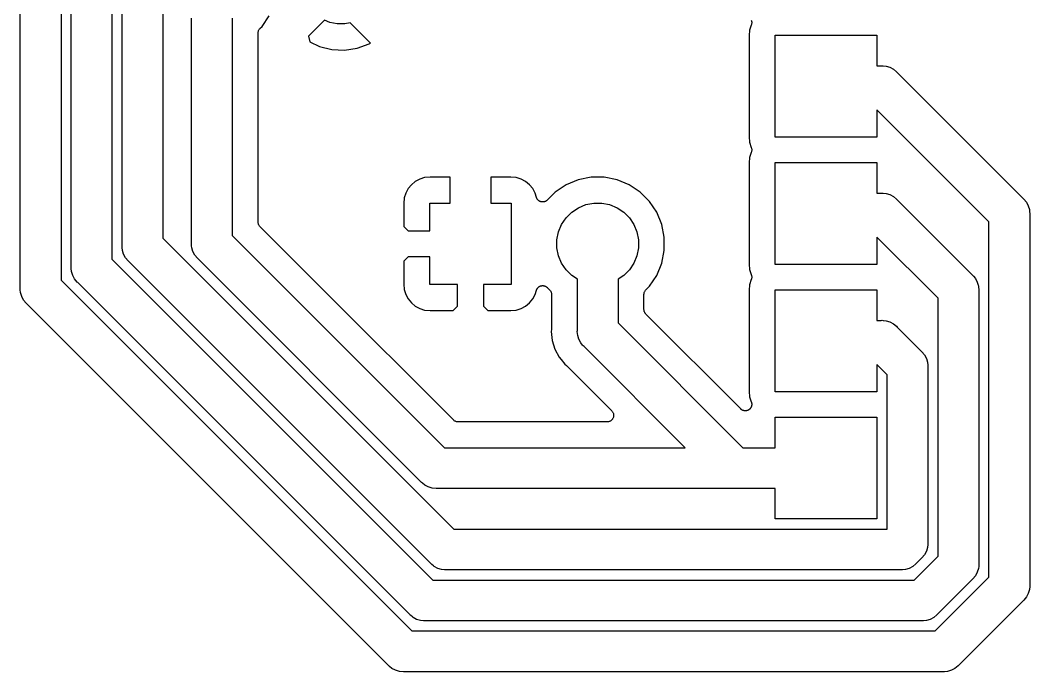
# Model space of a CAD drawing. Extents: x 115.6 to 135.4, y -84.6 to -59.1.
# Drawn here: x 115.62 to 135.45, y -84.61 to -71.81 of the extents above; entities that cross this region are included whole.
import ezdxf

# ---------------------------------------------------------------- set-up
doc = ezdxf.new("R2010")
doc.units = 0
doc.header["$MEASUREMENT"] = 0
doc.layers.add('BLACK', color=7, linetype='CONTINUOUS')

msp = doc.modelspace()

# ---------------------------------------------------------------- linework, layer by layer
at = {"layer": 'BLACK', "linetype": 'CONTINUOUS'}
for p, q in [((115.618, -77.061), (115.618, -66.8817)), ((116.418, -67.0277), (116.418, -76.915)), ((116.618, -76.6468), (116.618, -68.4217)), ((117.418, -68.5677), (117.418, -76.5008)), ((117.618, -76.2326), (117.618, -69.9617)), ((118.418, -70.1077), (118.418, -76.0865)), ((118.98, -76.1804), (118.98, -71.7692)), ((119.78, -71.7692), (119.78, -76.0343)), ((120.366, -71.9296), (120.505, -71.7216)), ((120.31, -71.9889), (120.318, -71.9799)), ((120.318, -71.9799), (120.325, -71.9709)), ((120.325, -71.9709), (120.366, -71.9296)), ((121.591, -71.8084), (121.276, -72.1229)), ((121.698, -71.8527), (121.591, -71.8084)), ((121.845, -71.882), (121.698, -71.8527)), ((121.995, -71.882), (121.845, -71.882)), ((122.096, -71.8619), (121.995, -71.882)), ((122.494, -72.2593), (122.096, -71.8619)), ((129.975, -71.9041), (129.944, -72.0054)), ((129.98, -71.8931), (129.975, -71.904)), ((129.975, -71.904), (129.975, -71.9041)), ((129.976, -71.8077), (129.98, -71.8186)), ((129.98, -71.8186), (129.98, -71.8192)), ((129.98, -71.8192), (129.981, -71.8197)), ((129.982, -71.8804), (129.98, -71.892)), ((129.98, -71.892), (129.98, -71.8925)), ((129.98, -71.8925), (129.98, -71.8931)), ((129.981, -71.8197), (129.983, -71.8313)), ((129.985, -71.8689), (129.982, -71.8804)), ((129.983, -71.8313), (129.985, -71.8429)), ((129.985, -71.8429), (129.985, -71.8435)), ((129.985, -71.8435), (129.985, -71.8441)), ((129.985, -71.8441), (129.985, -71.8559)), ((129.985, -71.8559), (129.985, -71.8677)), ((129.985, -71.8677), (129.985, -71.8683)), ((129.985, -71.8683), (129.985, -71.8689)), ((120.288, -72.0589), (120.289, -72.0472)), ((120.288, -72.0602), (120.288, -72.0589)), ((120.288, -72.0602), (120.288, -72.0602)), ((120.288, -72.0602), (120.288, -72.0602)), ((120.288, -72.0607), (120.288, -72.0602)), ((120.288, -75.7713), (120.288, -72.0607)), ((120.289, -72.0472), (120.291, -72.0356)), ((120.291, -72.0343), (120.294, -72.023)), ((120.291, -72.0349), (120.291, -72.0343)), ((120.291, -72.0356), (120.291, -72.0349)), ((120.294, -72.023), (120.298, -72.0118)), ((120.298, -72.0106), (120.304, -72.0003)), ((120.298, -72.0113), (120.298, -72.0106)), ((120.298, -72.0118), (120.298, -72.0113)), ((120.304, -72.0003), (120.309, -71.99)), ((120.309, -71.99), (120.31, -71.9895)), ((120.31, -71.9895), (120.31, -71.9889)), ((121.276, -72.1229), (121.308, -72.2355)), ((129.944, -72.0054), (129.934, -72.1112)), ((129.934, -72.1112), (129.934, -74.0988)), ((130.445, -74.105), (130.445, -72.105)), ((130.445, -72.105), (132.445, -72.105)), ((132.445, -72.105), (132.445, -72.705)), ((121.308, -72.2355), (121.493, -72.3225)), ((121.493, -72.3225), (121.736, -72.3827)), ((121.736, -72.3827), (121.985, -72.3945)), ((121.985, -72.3945), (122.233, -72.3572)), ((122.233, -72.3572), (122.471, -72.2713)), ((122.471, -72.2713), (122.494, -72.2593)), ((132.445, -72.705), (132.525, -72.705)), ((132.525, -72.705), (132.545, -72.7031)), ((132.545, -72.7031), (132.565, -72.705)), ((132.565, -72.705), (132.565, -72.705)), ((132.565, -72.705), (132.623, -72.7108)), ((132.623, -72.7108), (132.699, -72.7337)), ((132.699, -72.7337), (132.768, -72.7708)), ((132.768, -72.7708), (132.829, -72.8208)), ((132.829, -72.8208), (132.842, -72.8361)), ((132.842, -72.8361), (135.314, -75.3083)), ((134.645, -75.7707), (132.445, -73.5707)), ((132.445, -73.5707), (132.445, -74.105)), ((129.934, -74.0988), (129.944, -74.2046)), ((132.445, -74.105), (130.445, -74.105)), ((129.944, -74.2046), (129.975, -74.3057)), ((129.975, -74.3057), (129.976, -74.3077)), ((129.976, -74.3077), (129.98, -74.3186)), ((129.98, -74.3186), (129.98, -74.3192)), ((129.98, -74.3192), (129.981, -74.3197)), ((129.981, -74.3197), (129.983, -74.3313)), ((129.983, -74.3313), (129.985, -74.3429)), ((129.985, -74.3429), (129.985, -74.3435)), ((129.985, -74.3435), (129.985, -74.3441)), ((129.985, -74.3441), (129.985, -74.3559)), ((129.985, -74.3559), (129.985, -74.3677)), ((129.944, -74.5054), (129.934, -74.6112)), ((129.975, -74.4041), (129.944, -74.5054)), ((129.98, -74.3931), (129.975, -74.404)), ((129.975, -74.404), (129.975, -74.4041)), ((129.982, -74.3804), (129.98, -74.392)), ((129.98, -74.392), (129.98, -74.3925)), ((129.98, -74.3925), (129.98, -74.3931)), ((129.985, -74.3689), (129.982, -74.3804)), ((129.985, -74.3677), (129.985, -74.3683)), ((129.985, -74.3683), (129.985, -74.3689)), ((129.934, -74.6112), (129.934, -76.5988)), ((130.445, -76.605), (130.445, -74.605)), ((130.445, -74.605), (132.445, -74.605)), ((132.445, -74.605), (132.445, -75.205)), ((123.465, -74.9284), (123.376, -74.9756)), ((123.56, -74.8994), (123.465, -74.9284)), ((123.666, -74.889), (123.56, -74.8994)), ((124.06, -74.8913), (123.666, -74.889)), ((124.06, -75.4), (124.06, -74.8913)), ((125.254, -74.889), (124.86, -74.8913)), ((124.86, -74.8913), (124.86, -75.4)), ((125.36, -74.8993), (125.254, -74.889)), ((125.455, -74.9284), (125.36, -74.8993)), ((125.544, -74.9756), (125.455, -74.9284)), ((126.578, -74.9423), (126.34, -75.0409)), ((126.831, -74.892), (126.578, -74.9423)), ((127.089, -74.892), (126.831, -74.892)), ((127.342, -74.9423), (127.089, -74.892)), ((127.58, -75.0409), (127.342, -74.9423)), ((123.236, -75.1164), (123.188, -75.2047)), ((123.299, -75.0391), (123.236, -75.1164)), ((123.376, -74.9756), (123.299, -75.0391)), ((125.621, -75.0391), (125.544, -74.9756)), ((125.684, -75.1164), (125.621, -75.0391)), ((125.732, -75.2047), (125.684, -75.1164)), ((126.34, -75.0409), (126.126, -75.184)), ((127.794, -75.184), (127.58, -75.0409)), ((123.159, -75.3004), (123.149, -75.4059)), ((123.188, -75.2047), (123.159, -75.3004)), ((125.757, -75.2888), (125.732, -75.2047)), ((125.759, -75.2943), (125.757, -75.2888)), ((125.761, -75.2999), (125.759, -75.2943)), ((125.764, -75.3057), (125.761, -75.2999)), ((125.767, -75.3117), (125.764, -75.3057)), ((125.77, -75.3166), (125.767, -75.3117)), ((125.773, -75.3219), (125.77, -75.3166)), ((125.777, -75.3269), (125.773, -75.3219)), ((125.78, -75.3323), (125.777, -75.3269)), ((125.785, -75.3365), (125.78, -75.3323)), ((125.788, -75.3411), (125.785, -75.3365)), ((125.793, -75.3453), (125.788, -75.3411)), ((125.798, -75.3499), (125.793, -75.3453)), ((125.803, -75.3532), (125.798, -75.3499)), ((125.807, -75.357), (125.803, -75.3532)), ((125.813, -75.3601), (125.807, -75.357)), ((125.953, -75.3544), (125.948, -75.3585)), ((125.958, -75.3508), (125.953, -75.3544)), ((125.963, -75.3467), (125.958, -75.3508)), ((125.967, -75.343), (125.963, -75.3467)), ((125.968, -75.3417), (125.967, -75.343)), ((126.126, -75.184), (125.968, -75.3417)), ((127.976, -75.3662), (127.794, -75.184)), ((132.445, -75.205), (132.525, -75.205)), ((132.525, -75.205), (132.545, -75.2031)), ((132.545, -75.2031), (132.565, -75.205)), ((132.565, -75.205), (132.565, -75.205)), ((132.565, -75.205), (132.623, -75.2108)), ((132.623, -75.2108), (132.699, -75.2337)), ((132.699, -75.2337), (132.768, -75.2708)), ((132.768, -75.2708), (132.829, -75.3208)), ((132.829, -75.3208), (132.842, -75.3361)), ((132.842, -75.3361), (134.314, -76.8083)), ((135.314, -75.3083), (135.329, -75.3208)), ((135.329, -75.3208), (135.379, -75.3817)), ((123.149, -75.4059), (123.152, -75.8613)), ((123.66, -75.946), (123.66, -75.4)), ((123.66, -75.4), (124.06, -75.4)), ((124.86, -75.4), (125.26, -75.4)), ((125.26, -75.4), (125.26, -77)), ((125.818, -75.3637), (125.813, -75.3601)), ((125.824, -75.366), (125.818, -75.3637)), ((125.829, -75.3688), (125.824, -75.366)), ((125.835, -75.3708), (125.829, -75.3688)), ((125.841, -75.3733), (125.835, -75.3708)), ((125.847, -75.3745), (125.841, -75.3733)), ((125.853, -75.3763), (125.847, -75.3745)), ((125.859, -75.377), (125.853, -75.3763)), ((125.866, -75.3783), (125.859, -75.377)), ((125.871, -75.3783), (125.866, -75.3783)), ((125.877, -75.3789), (125.871, -75.3783)), ((125.884, -75.3784), (125.877, -75.3789)), ((125.89, -75.3784), (125.884, -75.3784)), ((125.896, -75.3773), (125.89, -75.3784)), ((125.902, -75.3768), (125.896, -75.3773)), ((125.908, -75.375), (125.902, -75.3768)), ((125.915, -75.3737), (125.908, -75.375)), ((125.92, -75.3715), (125.915, -75.3737)), ((125.926, -75.3699), (125.92, -75.3715)), ((125.932, -75.3669), (125.926, -75.3699)), ((125.938, -75.3644), (125.932, -75.3669)), ((125.943, -75.3612), (125.938, -75.3644)), ((125.948, -75.3585), (125.943, -75.3612)), ((126.45, -75.5786), (126.581, -75.491)), ((126.581, -75.491), (126.727, -75.4307)), ((126.727, -75.4307), (126.881, -75.4)), ((126.881, -75.4), (127.039, -75.4)), ((127.039, -75.4), (127.193, -75.4307)), ((127.193, -75.4307), (127.339, -75.491)), ((127.339, -75.491), (127.47, -75.5786)), ((128.119, -75.5804), (127.976, -75.3662)), ((135.379, -75.3817), (135.416, -75.4512)), ((135.416, -75.4512), (135.439, -75.5266)), ((135.439, -75.5266), (135.444, -75.57)), ((126.251, -75.8211), (126.339, -75.69)), ((126.339, -75.69), (126.45, -75.5786)), ((127.47, -75.5786), (127.581, -75.69)), ((127.581, -75.69), (127.669, -75.8211)), ((128.218, -75.8185), (128.119, -75.5804)), ((135.444, -75.57), (135.447, -75.605)), ((135.447, -75.605), (135.445, -75.6247)), ((135.445, -75.6247), (135.445, -82.8938)), ((120.289, -75.7829), (120.288, -75.7713)), ((120.29, -75.7947), (120.289, -75.7829)), ((120.29, -75.7953), (120.29, -75.7947)), ((120.29, -75.796), (120.29, -75.7953)), ((120.294, -75.8072), (120.29, -75.796)), ((120.297, -75.8185), (120.294, -75.8072)), ((120.297, -75.819), (120.297, -75.8185)), ((120.298, -75.8197), (120.297, -75.819)), ((120.303, -75.83), (120.298, -75.8197)), ((120.308, -75.8405), (120.303, -75.83)), ((120.309, -75.841), (120.308, -75.8405)), ((120.309, -75.8416), (120.309, -75.841)), ((120.317, -75.8507), (120.309, -75.8416)), ((120.324, -75.8598), (120.317, -75.8507)), ((120.325, -75.8608), (120.324, -75.8598)), ((120.325, -75.8611), (120.325, -75.8608)), ((120.325, -75.8608), (120.325, -75.8608)), ((120.325, -75.8608), (120.325, -75.8608)), ((121.554, -77.0898), (120.325, -75.8611)), ((123.152, -75.8613), (123.236, -75.946)), ((123.236, -75.946), (123.66, -75.946)), ((126.191, -75.9666), (126.251, -75.8211)), ((127.669, -75.8211), (127.729, -75.9666)), ((128.268, -76.0712), (128.218, -75.8185)), ((134.645, -82.7477), (134.645, -75.7707)), ((118.418, -76.0865), (124.136, -81.805)), ((119.78, -76.0343), (123.951, -80.205)), ((126.16, -76.1212), (126.191, -75.9666)), ((126.16, -76.2788), (126.16, -76.1212)), ((127.729, -75.9666), (127.76, -76.1212)), ((127.76, -76.1212), (127.76, -76.2788)), ((128.268, -76.3288), (128.268, -76.0712)), ((133.645, -77.2707), (132.445, -76.0707)), ((132.445, -76.0707), (132.445, -76.605)), ((117.616, -76.2522), (117.618, -76.2326)), ((117.618, -76.2719), (117.616, -76.2522)), ((117.624, -76.3306), (117.618, -76.2719)), ((117.647, -76.406), (117.624, -76.3306)), ((118.978, -76.2), (118.98, -76.1804)), ((118.982, -76.2369), (118.978, -76.2)), ((118.986, -76.2784), (118.982, -76.2369)), ((119.009, -76.3538), (118.986, -76.2784)), ((126.191, -76.4334), (126.16, -76.2788)), ((127.76, -76.2788), (127.729, -76.4334)), ((128.218, -76.5815), (128.268, -76.3288)), ((117.418, -76.5008), (123.722, -82.805)), ((117.684, -76.4755), (117.647, -76.406)), ((117.734, -76.5364), (117.684, -76.4755)), ((117.749, -76.549), (117.734, -76.5364)), ((119.046, -76.4233), (119.009, -76.3538)), ((119.096, -76.4842), (119.046, -76.4233)), ((119.111, -76.4967), (119.096, -76.4842)), ((123.488, -80.874), (119.111, -76.4967)), ((123.152, -76.5387), (123.149, -76.9941)), ((123.236, -76.454), (123.152, -76.5387)), ((123.66, -76.454), (123.236, -76.454)), ((123.66, -77), (123.66, -76.454)), ((126.251, -76.5789), (126.191, -76.4334)), ((127.729, -76.4334), (127.669, -76.5789)), ((116.616, -76.6664), (116.618, -76.6468)), ((116.618, -76.6861), (116.616, -76.6664)), ((116.624, -76.7449), (116.618, -76.6861)), ((116.647, -76.8203), (116.624, -76.7449)), ((123.674, -82.474), (117.749, -76.549)), ((126.339, -76.71), (126.251, -76.5789)), ((126.45, -76.8214), (126.339, -76.71)), ((127.581, -76.71), (127.47, -76.8214)), ((127.669, -76.5789), (127.581, -76.71)), ((128.119, -76.8196), (128.218, -76.5815)), ((129.934, -76.5988), (129.944, -76.7046)), ((129.944, -76.7046), (129.975, -76.8057)), ((132.445, -76.605), (130.445, -76.605)), ((116.418, -76.915), (123.308, -83.805)), ((116.684, -76.8897), (116.647, -76.8203)), ((116.734, -76.9507), (116.684, -76.8897)), ((126.56, -76.8949), (126.45, -76.8214)), ((126.56, -77.9003), (126.56, -76.8949)), ((127.47, -76.8214), (127.36, -76.8949)), ((127.36, -76.8949), (127.36, -77.7543)), ((127.976, -77.0338), (128.119, -76.8196)), ((129.975, -76.9041), (129.944, -77.0054)), ((129.975, -76.8057), (129.976, -76.8077)), ((129.98, -76.8931), (129.975, -76.904)), ((129.975, -76.904), (129.975, -76.9041)), ((129.976, -76.8077), (129.98, -76.8186)), ((129.98, -76.8186), (129.98, -76.8192)), ((129.98, -76.8192), (129.981, -76.8197)), ((129.982, -76.8804), (129.98, -76.892)), ((129.98, -76.892), (129.98, -76.8925)), ((129.98, -76.8925), (129.98, -76.8931)), ((129.981, -76.8197), (129.983, -76.8313)), ((129.985, -76.8689), (129.982, -76.8804)), ((129.983, -76.8313), (129.985, -76.8429)), ((129.985, -76.8429), (129.985, -76.8435)), ((129.985, -76.8435), (129.985, -76.8441)), ((129.985, -76.8441), (129.985, -76.8559)), ((129.985, -76.8559), (129.985, -76.8677)), ((129.985, -76.8677), (129.985, -76.8683)), ((129.985, -76.8683), (129.985, -76.8689)), ((134.314, -76.8083), (134.329, -76.8208)), ((134.329, -76.8208), (134.342, -76.8361)), ((134.342, -76.8361), (134.342, -76.8361)), ((134.342, -76.8361), (134.379, -76.8817)), ((134.379, -76.8817), (134.416, -76.9512)), ((115.616, -77.0807), (115.618, -77.061)), ((115.618, -77.1049), (115.616, -77.0807)), ((115.624, -77.1591), (115.618, -77.1049)), ((116.749, -76.9632), (116.734, -76.9507)), ((123.26, -83.474), (116.749, -76.9632)), ((124.124, -79.6598), (121.554, -77.0898)), ((123.149, -76.9941), (123.159, -77.0996)), ((123.159, -77.0996), (123.188, -77.1953)), ((124.206, -77), (123.66, -77)), ((124.206, -77.4236), (124.206, -77)), ((125.26, -77), (124.714, -77)), ((124.714, -77), (124.714, -77.4236)), ((125.732, -77.1953), (125.757, -77.1112)), ((125.757, -77.1112), (125.758, -77.1095)), ((125.758, -77.1095), (125.76, -77.1041)), ((125.76, -77.1041), (125.762, -77.0984)), ((125.762, -77.0984), (125.765, -77.0927)), ((125.765, -77.0927), (125.767, -77.0867)), ((125.767, -77.0867), (125.771, -77.0819)), ((125.771, -77.0819), (125.774, -77.0767)), ((125.774, -77.0767), (125.778, -77.0717)), ((125.778, -77.0717), (125.781, -77.0663)), ((125.781, -77.0663), (125.786, -77.0622)), ((125.786, -77.0622), (125.789, -77.0576)), ((125.789, -77.0576), (125.795, -77.0535)), ((125.795, -77.0535), (125.799, -77.049)), ((125.799, -77.049), (125.804, -77.0458)), ((125.804, -77.0458), (125.809, -77.042)), ((125.809, -77.042), (125.815, -77.039)), ((125.815, -77.039), (125.82, -77.0354)), ((125.82, -77.0354), (125.825, -77.0332)), ((125.825, -77.0332), (125.831, -77.0305)), ((125.831, -77.0305), (125.837, -77.0286)), ((125.837, -77.0286), (125.843, -77.0262)), ((125.843, -77.0262), (125.849, -77.0251)), ((125.849, -77.0251), (125.854, -77.0234)), ((125.854, -77.0234), (125.861, -77.0228)), ((125.861, -77.0228), (125.867, -77.0216)), ((125.867, -77.0216), (125.873, -77.0216)), ((125.873, -77.0216), (125.879, -77.0211)), ((125.879, -77.0211), (125.886, -77.0217)), ((125.886, -77.0217), (125.892, -77.0218)), ((125.892, -77.0218), (125.898, -77.023)), ((125.898, -77.023), (125.904, -77.0236)), ((125.904, -77.0236), (125.91, -77.0255)), ((125.91, -77.0255), (125.916, -77.0268)), ((125.916, -77.0268), (125.922, -77.0291)), ((125.922, -77.0291), (125.927, -77.0308)), ((125.927, -77.0308), (125.933, -77.0339)), ((125.933, -77.0339), (125.939, -77.0364)), ((125.939, -77.0364), (125.944, -77.0397)), ((125.944, -77.0397), (125.949, -77.0425)), ((125.949, -77.0425), (125.954, -77.0467)), ((125.954, -77.0467), (125.96, -77.0503)), ((125.96, -77.0503), (125.964, -77.0545)), ((125.964, -77.0545), (125.968, -77.0583)), ((125.968, -77.0583), (126.015, -77.1046)), ((126.015, -77.1046), (126.015, -77.1049)), ((126.015, -77.1049), (126.015, -77.1049)), ((126.015, -77.1049), (126.015, -77.1049)), ((126.015, -77.1049), (126.016, -77.1059)), ((126.016, -77.1059), (126.023, -77.1151)), ((126.023, -77.1151), (126.031, -77.1241)), ((126.031, -77.1241), (126.031, -77.1247)), ((126.031, -77.1247), (126.032, -77.1252)), ((126.032, -77.1252), (126.037, -77.1357)), ((126.037, -77.1357), (126.042, -77.146)), ((127.878, -77.1444), (127.884, -77.134)), ((127.884, -77.134), (127.889, -77.1237)), ((127.889, -77.1237), (127.89, -77.1232)), ((127.89, -77.1226), (127.898, -77.1137)), ((127.89, -77.1232), (127.89, -77.1226)), ((127.898, -77.1137), (127.905, -77.1046)), ((127.905, -77.1046), (127.976, -77.0338)), ((129.944, -77.0054), (129.934, -77.1112)), ((129.934, -77.1112), (129.934, -79.0988)), ((130.445, -79.105), (130.445, -77.105)), ((130.445, -77.105), (132.445, -77.105)), ((132.445, -77.105), (132.445, -77.705)), ((134.416, -76.9512), (134.434, -77.0107)), ((134.434, -77.0107), (134.439, -77.0266)), ((134.439, -77.0266), (134.441, -77.0441)), ((134.441, -77.0441), (134.447, -77.105)), ((134.447, -77.105), (134.445, -77.1247)), ((134.445, -77.1247), (134.445, -82.4796)), ((115.647, -77.2345), (115.624, -77.1591)), ((115.684, -77.304), (115.647, -77.2345)), ((115.734, -77.3649), (115.684, -77.304)), ((123.188, -77.1953), (123.236, -77.2836)), ((123.236, -77.2836), (123.299, -77.3609)), ((125.621, -77.3609), (125.684, -77.2836)), ((125.684, -77.2836), (125.732, -77.1953)), ((126.042, -77.146), (126.043, -77.1466)), ((126.043, -77.1466), (126.043, -77.1472)), ((126.043, -77.1472), (126.046, -77.1585)), ((126.046, -77.1585), (126.05, -77.1697)), ((126.05, -77.1697), (126.05, -77.1704)), ((126.05, -77.1704), (126.05, -77.171)), ((126.05, -77.171), (126.051, -77.1827)), ((126.051, -77.1827), (126.052, -77.1944)), ((126.052, -77.1944), (126.052, -77.8692)), ((127.868, -77.1926), (127.869, -77.1809)), ((127.868, -77.1939), (127.868, -77.1926)), ((127.868, -77.194), (127.868, -77.1939)), ((127.868, -77.1944), (127.868, -77.194)), ((127.868, -77.194), (127.868, -77.194)), ((127.868, -77.4913), (127.868, -77.1944)), ((127.869, -77.1809), (127.871, -77.1693)), ((127.871, -77.168), (127.874, -77.1568)), ((127.871, -77.1687), (127.871, -77.168)), ((127.871, -77.1693), (127.871, -77.1687)), ((127.874, -77.1568), (127.878, -77.1456)), ((127.878, -77.145), (127.878, -77.1444)), ((127.878, -77.1456), (127.878, -77.145)), ((133.645, -82.3335), (133.645, -77.2707)), ((115.749, -77.3774), (115.734, -77.3649)), ((122.846, -84.474), (115.749, -77.3774)), ((123.299, -77.3609), (123.376, -77.4244)), ((123.376, -77.4244), (123.465, -77.4716)), ((123.465, -77.4716), (123.56, -77.5006)), ((123.56, -77.5006), (123.666, -77.511)), ((123.666, -77.511), (124.121, -77.5083)), ((124.121, -77.5083), (124.206, -77.4236)), ((124.714, -77.4236), (124.799, -77.5083)), ((124.799, -77.5083), (125.254, -77.511)), ((125.254, -77.511), (125.36, -77.5006)), ((125.36, -77.5006), (125.455, -77.4716)), ((125.455, -77.4716), (125.544, -77.4244)), ((125.544, -77.4244), (125.621, -77.3609)), ((127.869, -77.5029), (127.868, -77.4913)), ((127.87, -77.5147), (127.869, -77.5029)), ((127.87, -77.5153), (127.87, -77.5147)), ((127.87, -77.516), (127.87, -77.5153)), ((127.874, -77.5272), (127.87, -77.516)), ((127.877, -77.5385), (127.874, -77.5272)), ((127.877, -77.539), (127.877, -77.5385)), ((127.878, -77.5397), (127.877, -77.539)), ((127.883, -77.55), (127.878, -77.5397)), ((127.888, -77.5605), (127.883, -77.55)), ((127.889, -77.561), (127.888, -77.5605)), ((127.889, -77.5616), (127.889, -77.561)), ((127.897, -77.5707), (127.889, -77.5616)), ((127.904, -77.5798), (127.897, -77.5707)), ((127.905, -77.5808), (127.904, -77.5798)), ((127.905, -77.5811), (127.905, -77.5808)), ((127.905, -77.5808), (127.905, -77.5808)), ((127.905, -77.5808), (127.905, -77.5808)), ((129.769, -79.4446), (127.905, -77.5811)), ((132.445, -77.705), (132.525, -77.705)), ((132.525, -77.705), (132.545, -77.7031)), ((132.545, -77.7031), (132.565, -77.705)), ((132.565, -77.705), (132.565, -77.705)), ((132.565, -77.705), (132.623, -77.7108)), ((132.623, -77.7108), (132.699, -77.7337)), ((132.699, -77.7337), (132.768, -77.7708)), ((126.051, -77.8816), (126.048, -77.92)), ((126.048, -77.92), (126.065, -78.098)), ((126.052, -77.8709), (126.051, -77.8763)), ((126.051, -77.8763), (126.051, -77.8816)), ((126.052, -77.8692), (126.052, -77.8709)), ((126.558, -77.92), (126.56, -77.9003)), ((126.566, -77.9984), (126.558, -77.92)), ((127.36, -77.7543), (129.811, -80.205)), ((132.768, -77.7708), (132.829, -77.8208)), ((132.829, -77.8208), (132.842, -77.8361)), ((132.842, -77.8361), (133.314, -78.3083)), ((126.065, -78.098), (126.117, -78.2692)), ((126.589, -78.0738), (126.566, -77.9984)), ((126.626, -78.1433), (126.589, -78.0738)), ((126.117, -78.2692), (126.201, -78.4269)), ((126.663, -78.1889), (126.626, -78.1433)), ((126.663, -78.189), (126.663, -78.1889)), ((126.676, -78.2042), (126.663, -78.189)), ((126.691, -78.2167), (126.676, -78.2042)), ((128.679, -80.205), (126.691, -78.2167)), ((133.314, -78.3083), (133.329, -78.3208)), ((133.329, -78.3208), (133.379, -78.3817)), ((126.201, -78.4269), (126.24, -78.4736)), ((126.24, -78.4736), (126.24, -78.4737)), ((126.24, -78.4737), (126.315, -78.5652)), ((133.379, -78.3817), (133.416, -78.4512)), ((133.416, -78.4512), (133.439, -78.5266)), ((133.439, -78.5266), (133.445, -78.5854)), ((126.315, -78.5652), (126.345, -78.5896)), ((126.345, -78.5896), (126.346, -78.5908)), ((126.346, -78.5908), (126.35, -78.5946)), ((126.35, -78.5946), (126.354, -78.598)), ((126.354, -78.598), (127.236, -79.4802)), ((132.645, -78.7707), (132.445, -78.5707)), ((132.445, -78.5707), (132.445, -79.105)), ((133.445, -78.5854), (133.445, -78.5854)), ((133.445, -78.5854), (133.447, -78.605)), ((133.447, -78.605), (133.445, -78.6246)), ((133.445, -78.6246), (133.445, -82.0654)), ((132.645, -81.805), (132.645, -78.7707)), ((129.934, -79.0988), (129.944, -79.2046)), ((132.445, -79.105), (130.445, -79.105)), ((129.944, -79.2046), (129.974, -79.3039)), ((129.974, -79.3039), (129.976, -79.3076)), ((129.976, -79.3076), (129.978, -79.3137)), ((129.978, -79.3137), (129.98, -79.3195)), ((129.98, -79.3195), (129.982, -79.3255)), ((127.236, -79.4802), (127.237, -79.4811)), ((127.237, -79.4811), (127.237, -79.4811)), ((127.237, -79.4811), (127.237, -79.4812)), ((127.237, -79.4812), (127.237, -79.4815)), ((127.237, -79.4815), (127.245, -79.491)), ((127.245, -79.491), (127.253, -79.5005)), ((127.253, -79.5005), (127.253, -79.5007)), ((127.253, -79.5007), (127.253, -79.5008)), ((127.253, -79.5008), (127.258, -79.5117)), ((127.258, -79.5117), (127.264, -79.5224)), ((129.773, -79.4485), (129.769, -79.4446)), ((129.778, -79.4528), (129.773, -79.4485)), ((129.783, -79.4563), (129.778, -79.4528)), ((129.788, -79.4603), (129.783, -79.4563)), ((129.793, -79.4632), (129.788, -79.4603)), ((129.798, -79.4666), (129.793, -79.4632)), ((129.804, -79.4691), (129.798, -79.4666)), ((129.81, -79.472), (129.804, -79.4691)), ((129.816, -79.4738), (129.81, -79.472)), ((129.821, -79.4762), (129.816, -79.4738)), ((129.827, -79.4774), (129.821, -79.4762)), ((129.833, -79.4793), (129.827, -79.4774)), ((129.839, -79.4799), (129.833, -79.4793)), ((129.845, -79.4811), (129.839, -79.4799)), ((129.852, -79.4811), (129.845, -79.4811)), ((129.858, -79.4818), (129.852, -79.4811)), ((129.864, -79.4812), (129.858, -79.4818)), ((129.87, -79.4812), (129.864, -79.4812)), ((129.876, -79.48), (129.87, -79.4812)), ((129.883, -79.4794), (129.876, -79.48)), ((129.889, -79.4777), (129.883, -79.4794)), ((129.895, -79.4765), (129.889, -79.4777)), ((129.9, -79.4742), (129.895, -79.4765)), ((129.906, -79.4724), (129.9, -79.4742)), ((129.912, -79.4695), (129.906, -79.4724)), ((129.918, -79.4672), (129.912, -79.4695)), ((129.923, -79.4637), (129.918, -79.4672)), ((129.928, -79.4608), (129.923, -79.4637)), ((129.933, -79.4569), (129.928, -79.4608)), ((129.938, -79.4536), (129.933, -79.4569)), ((129.943, -79.4492), (129.938, -79.4536)), ((129.948, -79.4452), (129.943, -79.4492)), ((129.952, -79.4405), (129.948, -79.4452)), ((129.956, -79.4362), (129.952, -79.4405)), ((129.96, -79.431), (129.956, -79.4362)), ((129.964, -79.4262), (129.96, -79.431)), ((129.966, -79.4208), (129.964, -79.4262)), ((129.97, -79.4157), (129.966, -79.4208)), ((129.972, -79.4099), (129.97, -79.4157)), ((129.975, -79.4044), (129.972, -79.4099)), ((129.977, -79.3986), (129.975, -79.4044)), ((129.98, -79.3929), (129.977, -79.3986)), ((129.981, -79.3868), (129.98, -79.3929)), ((129.983, -79.3808), (129.981, -79.3868)), ((129.982, -79.3255), (129.983, -79.3314)), ((129.983, -79.3314), (129.984, -79.3377)), ((129.985, -79.3687), (129.983, -79.3747)), ((129.983, -79.3747), (129.983, -79.3808)), ((129.984, -79.3377), (129.985, -79.3439)), ((129.985, -79.3439), (129.985, -79.35)), ((129.985, -79.35), (129.985, -79.3561)), ((129.985, -79.3561), (129.985, -79.3624)), ((129.985, -79.3624), (129.985, -79.3687)), ((124.133, -79.6672), (124.124, -79.6598)), ((124.142, -79.6748), (124.133, -79.6672)), ((124.143, -79.6751), (124.142, -79.6748)), ((124.143, -79.6755), (124.143, -79.6751)), ((124.153, -79.6811), (124.143, -79.6755)), ((124.164, -79.6867), (124.153, -79.6811)), ((124.164, -79.6869), (124.164, -79.6867)), ((124.165, -79.6872), (124.164, -79.6869)), ((124.176, -79.6907), (124.165, -79.6872)), ((124.187, -79.6942), (124.176, -79.6907)), ((124.188, -79.6943), (124.187, -79.6942)), ((124.189, -79.6945), (124.188, -79.6943)), ((124.2, -79.6957), (124.189, -79.6945)), ((124.212, -79.697), (124.2, -79.6957)), ((124.213, -79.697), (124.212, -79.697)), ((124.214, -79.697), (124.213, -79.697)), ((124.213, -79.697), (124.213, -79.697)), ((124.213, -79.697), (124.213, -79.697)), ((127.146, -79.697), (124.214, -79.697)), ((127.158, -79.6958), (127.146, -79.697)), ((127.171, -79.6947), (127.158, -79.6958)), ((127.183, -79.691), (127.171, -79.6946)), ((127.171, -79.6946), (127.171, -79.6946)), ((127.171, -79.6946), (127.171, -79.6947)), ((127.194, -79.6876), (127.183, -79.691)), ((127.195, -79.6874), (127.194, -79.6875)), ((127.194, -79.6875), (127.194, -79.6876)), ((127.206, -79.6816), (127.195, -79.6874)), ((127.216, -79.676), (127.206, -79.6816)), ((127.217, -79.6758), (127.216, -79.6759)), ((127.216, -79.6759), (127.216, -79.676)), ((127.226, -79.668), (127.217, -79.6758)), ((127.235, -79.6604), (127.226, -79.668)), ((127.236, -79.6603), (127.235, -79.6604)), ((127.244, -79.6505), (127.236, -79.6601)), ((127.236, -79.6601), (127.236, -79.6603)), ((127.251, -79.6414), (127.244, -79.6505)), ((127.252, -79.641), (127.251, -79.6412)), ((127.251, -79.6412), (127.251, -79.6414)), ((127.257, -79.6301), (127.252, -79.641)), ((127.263, -79.6196), (127.257, -79.6301)), ((127.267, -79.6074), (127.263, -79.6192)), ((127.263, -79.6192), (127.263, -79.6194)), ((127.263, -79.6194), (127.263, -79.6196)), ((127.264, -79.5224), (127.264, -79.5226)), ((127.264, -79.5226), (127.264, -79.5228)), ((127.264, -79.5228), (127.268, -79.5346)), ((127.271, -79.596), (127.267, -79.6074)), ((127.268, -79.5346), (127.271, -79.5462)), ((127.271, -79.5462), (127.271, -79.5464)), ((127.271, -79.5464), (127.271, -79.5466)), ((127.271, -79.5466), (127.272, -79.5587)), ((127.272, -79.5834), (127.271, -79.5955)), ((127.271, -79.5955), (127.271, -79.5958)), ((127.271, -79.5958), (127.271, -79.596)), ((127.272, -79.5587), (127.273, -79.5709)), ((127.273, -79.5713), (127.272, -79.5834)), ((127.273, -79.5709), (127.273, -79.5711)), ((127.273, -79.5711), (127.273, -79.5713)), ((130.445, -80.205), (130.445, -79.605)), ((130.445, -79.605), (132.445, -79.605)), ((132.445, -79.605), (132.445, -81.605)), ((123.951, -80.205), (128.679, -80.205)), ((129.811, -80.205), (130.445, -80.205)), ((123.501, -80.8892), (123.488, -80.874)), ((123.516, -80.9017), (123.501, -80.8892)), ((123.562, -80.9392), (123.516, -80.9017)), ((123.516, -80.9017), (123.516, -80.9017)), ((123.631, -80.9763), (123.562, -80.9392)), ((123.707, -80.9992), (123.631, -80.9763)), ((123.785, -81.0069), (123.707, -80.9992)), ((123.805, -81.005), (123.785, -81.0069)), ((129.625, -81.005), (123.805, -81.005)), ((129.645, -81.0069), (129.625, -81.005)), ((129.665, -81.005), (129.645, -81.0069)), ((130.445, -81.005), (129.665, -81.005)), ((130.445, -81.605), (130.445, -81.005)), ((132.445, -81.605), (130.445, -81.605)), ((124.136, -81.805), (132.645, -81.805)), ((133.445, -82.0654), (133.447, -82.085)), ((133.447, -82.085), (133.445, -82.1046)), ((133.416, -82.2388), (133.379, -82.3083)), ((133.439, -82.1634), (133.416, -82.2388)), ((133.445, -82.1046), (133.439, -82.1634)), ((123.687, -82.4892), (123.674, -82.474)), ((123.702, -82.5017), (123.687, -82.4892)), ((133.209, -82.4892), (133.148, -82.5392)), ((133.174, -82.805), (133.645, -82.3335)), ((133.222, -82.4739), (133.209, -82.4892)), ((133.314, -82.3817), (133.222, -82.4739)), ((133.329, -82.3692), (133.314, -82.3817)), ((133.379, -82.3083), (133.329, -82.3692)), ((134.445, -82.4796), (134.447, -82.4992)), ((123.734, -82.5279), (123.702, -82.5017)), ((123.702, -82.5017), (123.702, -82.5017)), ((123.747, -82.5392), (123.734, -82.5279)), ((123.817, -82.5763), (123.747, -82.5392)), ((123.892, -82.5992), (123.817, -82.5763)), ((123.951, -82.605), (123.892, -82.5992)), ((123.971, -82.6069), (123.951, -82.605)), ((123.951, -82.605), (123.951, -82.605)), ((123.99, -82.605), (123.971, -82.6069)), ((132.905, -82.605), (123.99, -82.605)), ((132.925, -82.6069), (132.905, -82.605)), ((132.945, -82.605), (132.925, -82.6069)), ((133.003, -82.5992), (132.945, -82.605)), ((132.945, -82.605), (132.945, -82.605)), ((133.079, -82.5763), (133.003, -82.5992)), ((133.148, -82.5392), (133.079, -82.5763)), ((134.416, -82.653), (134.379, -82.7225)), ((134.439, -82.5776), (134.416, -82.653)), ((134.443, -82.5392), (134.439, -82.5776)), ((134.447, -82.4992), (134.443, -82.5392)), ((123.722, -82.805), (133.174, -82.805)), ((133.588, -83.805), (134.645, -82.7477)), ((134.314, -82.796), (133.636, -83.474)), ((134.329, -82.7834), (134.314, -82.796)), ((134.379, -82.7225), (134.329, -82.7834)), ((135.416, -83.0672), (135.379, -83.1367)), ((135.439, -82.9918), (135.416, -83.0672)), ((135.445, -82.9331), (135.439, -82.9918)), ((135.445, -82.8938), (135.447, -82.9134)), ((135.447, -82.9134), (135.445, -82.9331)), ((135.445, -82.9331), (135.445, -82.9331)), ((135.314, -83.2102), (134.05, -84.474)), ((135.329, -83.1976), (135.314, -83.2102)), ((135.379, -83.1367), (135.329, -83.1976)), ((123.272, -83.4892), (123.26, -83.474)), ((133.636, -83.474), (133.623, -83.4892)), ((123.288, -83.5017), (123.272, -83.4892)), ((123.32, -83.528), (123.288, -83.5017)), ((123.288, -83.5017), (123.288, -83.5017)), ((123.333, -83.5392), (123.32, -83.528)), ((123.403, -83.5764), (123.333, -83.5392)), ((123.478, -83.5992), (123.403, -83.5764)), ((123.537, -83.605), (123.478, -83.5992)), ((123.557, -83.6069), (123.537, -83.605)), ((123.537, -83.605), (123.537, -83.605)), ((123.576, -83.605), (123.557, -83.6069)), ((133.32, -83.605), (123.576, -83.605)), ((133.339, -83.6069), (133.32, -83.605)), ((133.359, -83.605), (133.339, -83.6069)), ((133.418, -83.5992), (133.359, -83.605)), ((133.359, -83.605), (133.359, -83.605)), ((133.493, -83.5764), (133.418, -83.5992)), ((133.563, -83.5392), (133.493, -83.5764)), ((133.623, -83.4892), (133.563, -83.5392)), ((123.308, -83.805), (133.588, -83.805)), ((122.858, -84.4892), (122.846, -84.474)), ((134.05, -84.474), (134.038, -84.4892)), ((122.873, -84.5018), (122.858, -84.4892)), ((122.919, -84.5392), (122.873, -84.5018)), ((122.989, -84.5764), (122.919, -84.5392)), ((123.064, -84.5992), (122.989, -84.5764)), ((123.142, -84.607), (123.064, -84.5992)), ((123.162, -84.605), (123.142, -84.607)), ((133.734, -84.605), (123.162, -84.605)), ((133.753, -84.607), (133.734, -84.605)), ((133.773, -84.605), (133.753, -84.607)), ((133.832, -84.5992), (133.773, -84.605)), ((133.773, -84.605), (133.773, -84.605)), ((133.907, -84.5764), (133.832, -84.5992)), ((133.977, -84.5392), (133.907, -84.5764)), ((134.038, -84.4892), (133.977, -84.5392))]:
    msp.add_line(p, q, dxfattribs=at)

doc.saveas('drawing.dxf')
